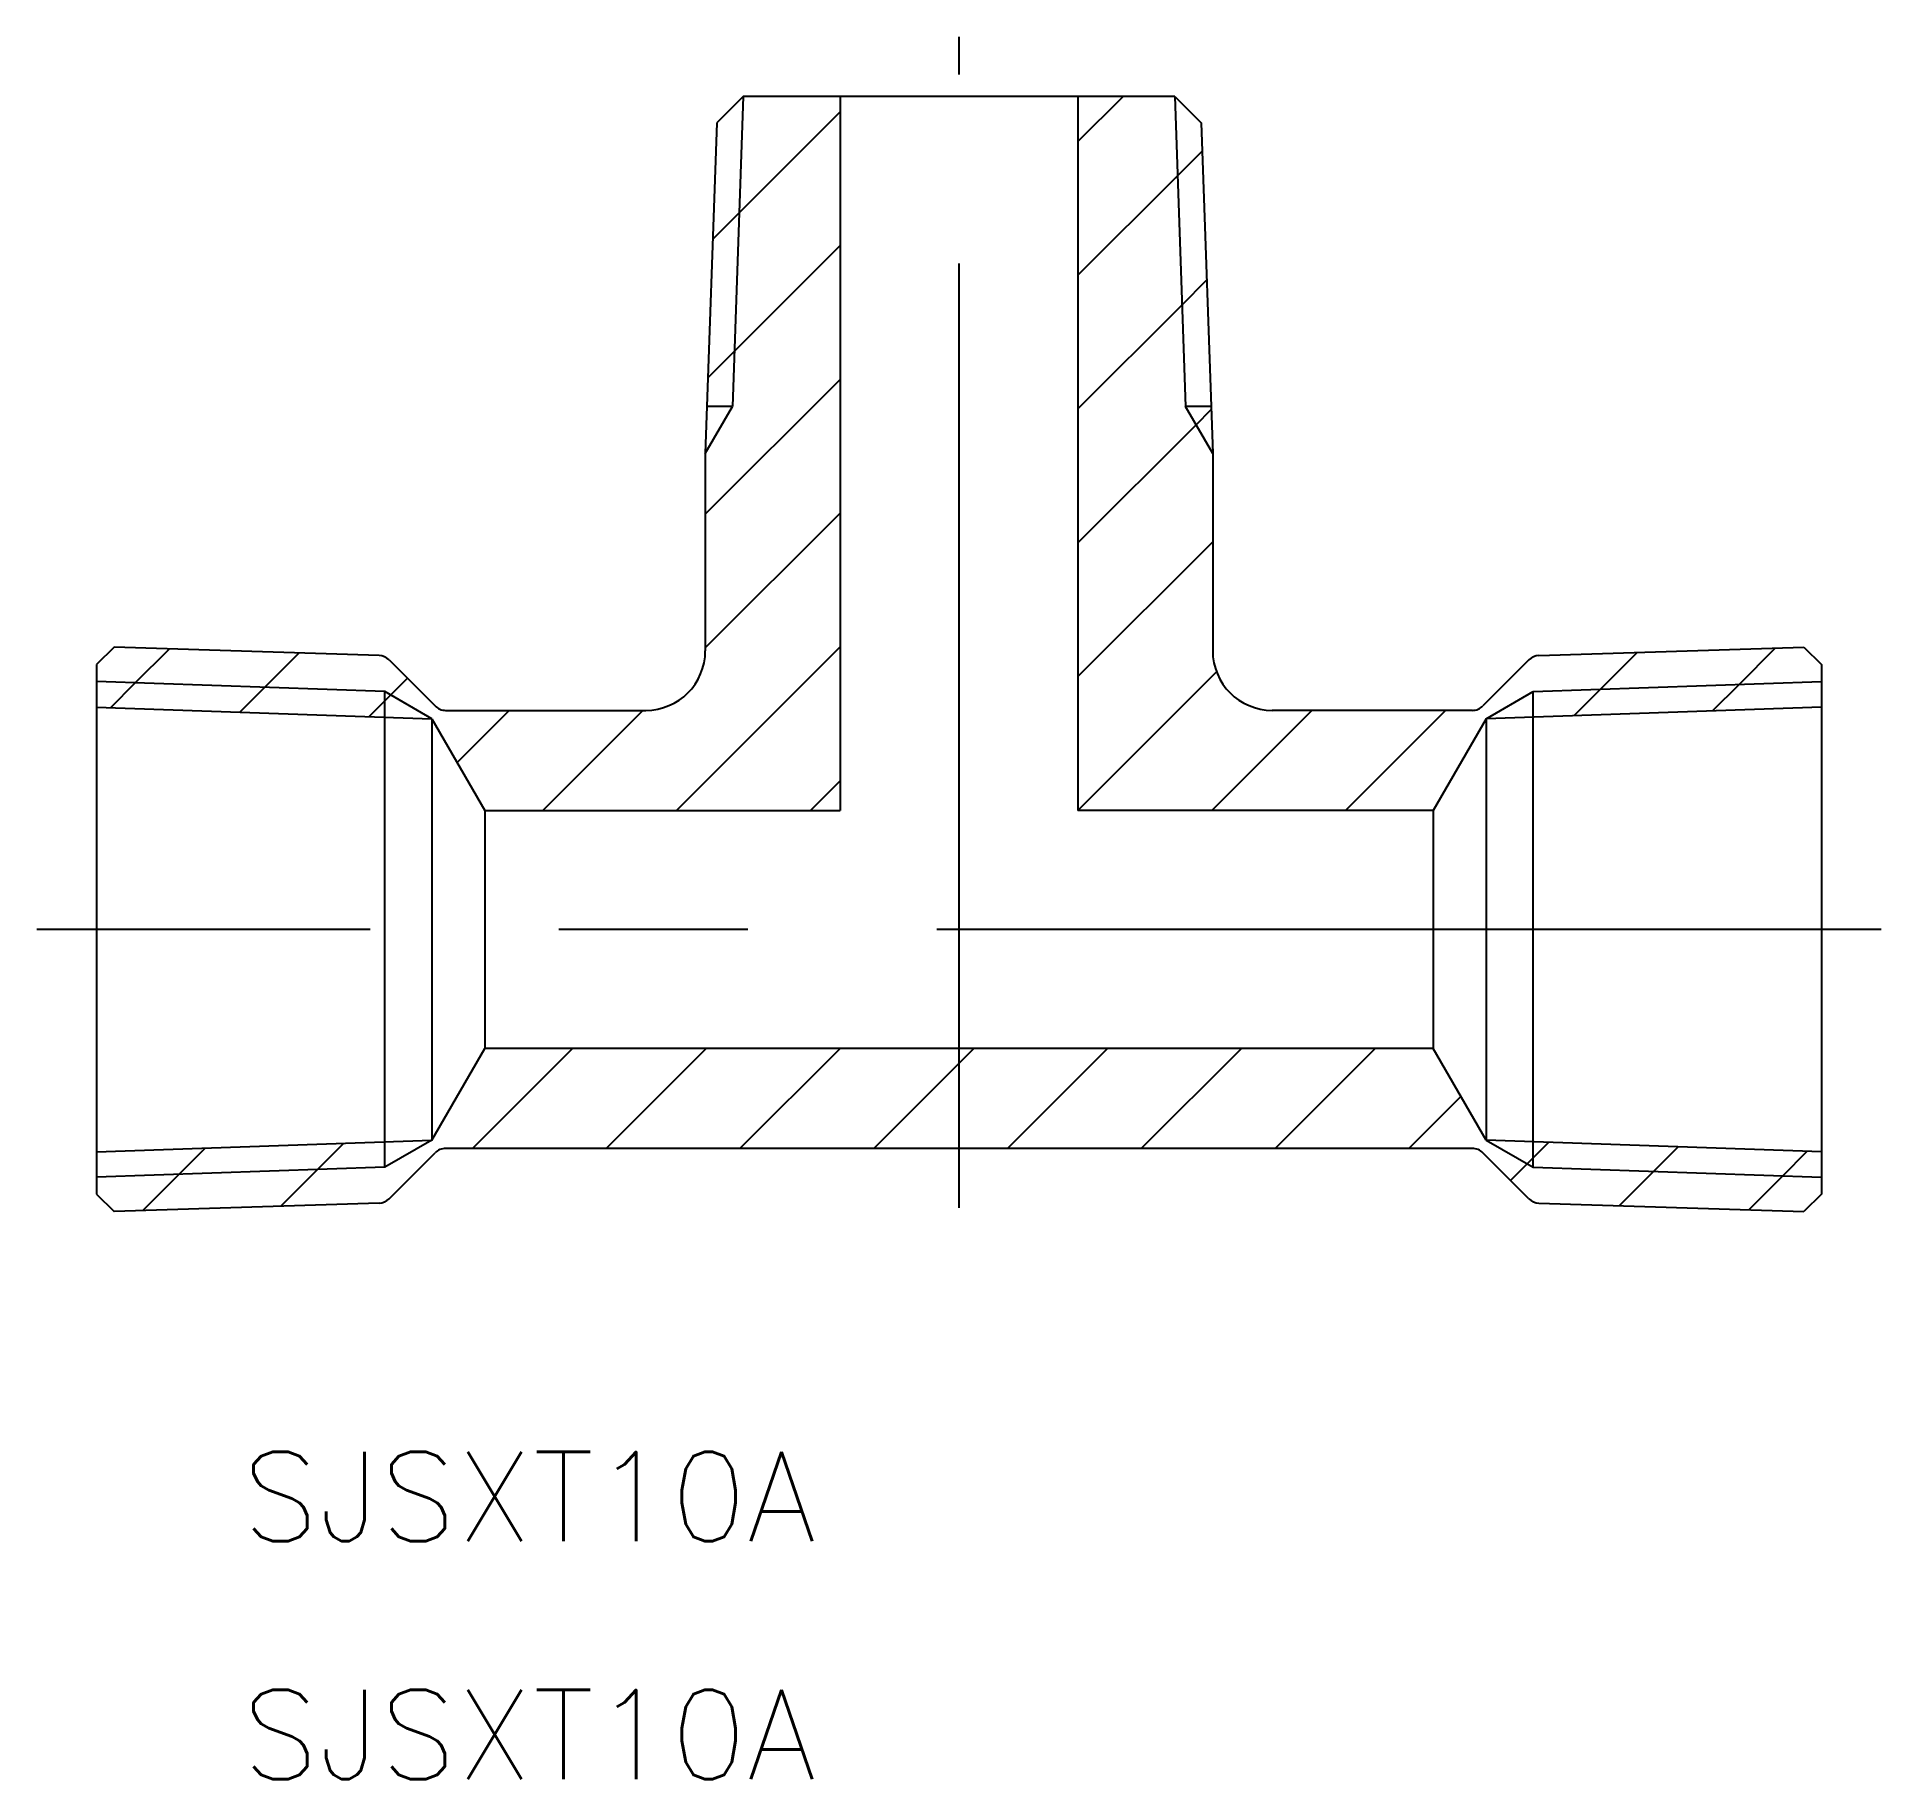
# Model space of a CAD drawing. Extents: x -31 to 31, y -28.6 to 30.
import ezdxf

# ---------------------------------------------------------------- set-up
doc = ezdxf.new("R2010")
doc.units = 0
doc.linetypes.add('CENTER', pattern=[50.8, 31.75, -6.35, 6.35, -6.35])
doc.layers.get('0').update_dxf_attribs({"linetype": 'CONTINUOUS'})
doc.layers.add('CENTER', color=1, linetype='CENTER')
doc.styles.get("Standard").update_dxf_attribs({"font": 'txt.shx', "height": 3, "bigfont": 'bigfont.shx'})

msp = doc.modelspace()

# ---------------------------------------------------------------- linework, layer by layer
at = {"color": 7, "linetype": 'CONTINUOUS'}
for p, q in [((-7.253, 28), (-8.14, 27.113)), ((7.253, 28), (-7.253, 28)), ((-4, 28), (-4, 4)), ((4, 28), (4, 4)), ((7.253, 28), (8.14, 27.113)), ((-8.14, 27.113), (-8.528, 16)), ((8.14, 27.113), (8.528, 16)), ((-7.617, 17.578), (-8.473, 17.578)), ((8.473, 17.578), (7.617, 17.578)), ((-8.528, 16), (-8.528, 9.363)), ((8.528, 16), (8.528, 9.363)), ((-28.4, 9.481), (-29, 8.9)), ((-19.498, 9.203), (-28.4, 9.481)), ((19.498, 9.203), (28.4, 9.481)), ((28.4, 9.481), (29, 8.9)), ((-29, 8.9), (-29, -8.9)), ((-19.16, 9.057), (-17.612, 7.509)), ((19.16, 9.057), (17.612, 7.509)), ((29, 8.9), (29, -8.9)), ((-29, 7.475), (-17.722, 7.081)), ((-19.3, -7.992), (-19.3, 7.992)), ((29, 7.475), (17.722, 7.081)), ((19.3, -7.992), (19.3, 7.992)), ((-17.722, 7.081), (-15.943, 4)), ((-17.722, 7.081), (-17.722, -7.081)), ((-17.259, 7.363), (-10.528, 7.363)), ((17.259, 7.363), (10.528, 7.363)), ((17.722, 7.081), (15.943, 4)), ((17.722, 7.081), (17.722, -7.081)), ((-15.943, 4), (-4, 4)), ((-15.943, 4), (-15.943, -4)), ((15.943, 4), (4, 4)), ((15.943, 4), (15.943, -4)), ((-17.722, -7.081), (-15.943, -4)), ((15.943, -4), (-15.943, -4)), ((17.722, -7.081), (15.943, -4)), ((-29, -7.475), (-17.722, -7.081)), ((17.259, -7.363), (-17.259, -7.363)), ((29, -7.475), (17.722, -7.081)), ((-19.16, -9.057), (-17.612, -7.509)), ((19.16, -9.057), (17.612, -7.509)), ((-29, -8.9), (-28.4, -9.481)), ((-19.498, -9.203), (-28.4, -9.481)), ((19.498, -9.203), (28.4, -9.481)), ((29, -8.9), (28.4, -9.481))]:
    msp.add_line(p, q, dxfattribs=at)
at = {"color": 3, "linetype": 'CONTINUOUS'}
for p, q in [((-7.253, 28), (-7.617, 17.578)), ((4, 26.486), (5.514, 28)), ((7.253, 28), (7.617, 17.578)), ((-7.39, 24.091), (-4, 27.48)), ((7.346, 25.335), (8.173, 26.162)), ((4, 21.989), (7.346, 25.335)), ((-8.277, 23.204), (-7.39, 24.091)), ((-7.552, 19.431), (-4, 22.983)), ((7.498, 20.99), (8.325, 21.817)), ((4, 17.492), (7.498, 20.99)), ((-8.439, 18.544), (-7.552, 19.431)), ((-8.528, 13.958), (-4, 18.486)), ((-8.528, 16), (-7.617, 17.578)), ((8.528, 16), (7.617, 17.578)), ((7.971, 16.965), (8.477, 17.471)), ((4, 12.994), (7.971, 16.965)), ((-8.528, 9.46), (-4, 13.989)), ((4, 8.497), (8.528, 13.026)), ((-27.692, 8.285), (-26.554, 9.424)), ((-9.492, 4), (-4, 9.492)), ((21.563, 8.071), (22.798, 9.306)), ((26.223, 8.234), (27.44, 9.451)), ((-23.347, 8.134), (-22.193, 9.287)), ((-19.3, 7.992), (-29, 8.331)), ((-28.519, 7.458), (-27.692, 8.285)), ((-24.174, 7.306), (-23.347, 8.134)), ((-19.104, 7.879), (-18.543, 8.44)), ((4, 4), (8.657, 8.657)), ((19.3, 7.992), (29, 8.331)), ((20.676, 7.184), (21.563, 8.071)), ((25.336, 7.347), (26.223, 8.234)), ((-19.828, 7.155), (-19.3, 7.683)), ((-17.722, 7.081), (-19.3, 7.992)), ((-19.3, 7.683), (-19.104, 7.879)), ((17.722, 7.081), (19.3, 7.992)), ((-16.874, 5.612), (-15.123, 7.363)), ((-13.989, 4), (-10.626, 7.363)), ((8.497, 4), (11.86, 7.363)), ((12.994, 4), (16.357, 7.363)), ((-4.994, 4), (-4, 4.994)), ((-16.357, -7.363), (-12.994, -4)), ((-11.86, -7.363), (-8.497, -4)), ((-7.363, -7.363), (-4, -4)), ((0, -4.497), (0.497, -4)), ((1.632, -7.363), (4.994, -4)), ((6.129, -7.363), (9.492, -4)), ((10.626, -7.363), (13.989, -4)), ((-2.865, -7.363), (0, -4.497)), ((15.123, -7.363), (16.874, -5.612)), ((-26.223, -8.234), (-25.336, -7.347)), ((-21.563, -8.071), (-20.676, -7.184)), ((-17.722, -7.081), (-19.3, -7.992)), ((17.722, -7.081), (19.3, -7.992)), ((19.3, -7.683), (19.828, -7.155)), ((23.347, -8.134), (24.174, -7.306)), ((-19.3, -7.992), (-29, -8.331)), ((18.543, -8.44), (19.104, -7.879)), ((19.104, -7.879), (19.3, -7.683)), ((19.3, -7.992), (29, -8.331)), ((27.692, -8.285), (28.519, -7.458)), ((-27.44, -9.451), (-26.223, -8.234)), ((-22.798, -9.306), (-21.563, -8.071)), ((22.193, -9.287), (23.347, -8.134)), ((26.554, -9.424), (27.692, -8.285))]:
    msp.add_line(p, q, dxfattribs=at)
at = {"color": 7, "linetype": 'CONTINUOUS'}
for centre, radius, start, end in [((-10.528, 9.363), 2, 270, 360), ((10.528, 9.363), 2, 180, 270), ((-19.514, 8.703), 0.5, 45, 88.21009), ((19.514, 8.703), 0.5, 91.78991, 135), ((-17.259, 7.863), 0.5, 225, 270), ((17.259, 7.863), 0.5, 270, 315), ((-17.259, -7.863), 0.5, 90, 135), ((17.259, -7.863), 0.5, 45, 90), ((-19.514, -8.703), 0.5, 271.78991, 315), ((19.514, -8.703), 0.5, 225, 268.21009)]:
    msp.add_arc(centre, radius, start, end, dxfattribs=at)
at = {"layer": 'CENTER', "color": 1, "linetype": 'CENTER'}
for p, q in [((0, -9.363), (0, 30)), ((31, 0), (-31, 0))]:
    msp.add_line(p, q, dxfattribs=at)

# ---------------------------------------------------------------- texts
at = {"color": 7, "linetype": 'CONTINUOUS'}
for p in [(-24.098, -20.562), (-24.098, -28.562)]:
    msp.add_text('SJSXT10A', height=3, dxfattribs=at).set_placement(p)

doc.saveas('drawing.dxf')
